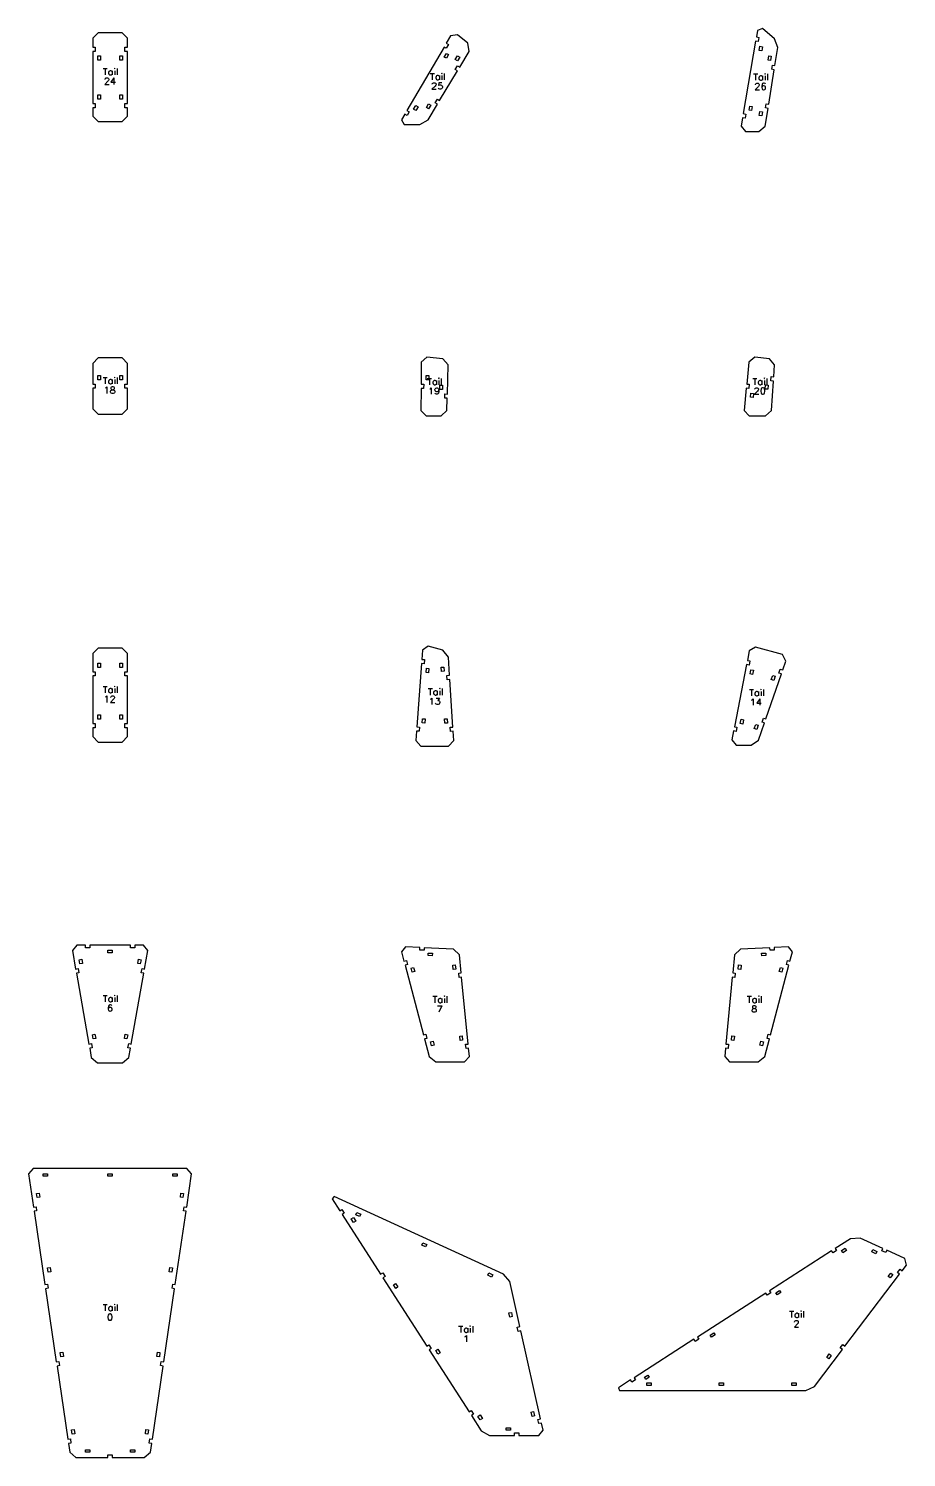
# Model space of a CAD drawing. Header units: metres. Extents: x 94 to 2128, y 12 to 1695.
# Drawn here: x 94 to 1118, y 12 to 1677 of the extents above; entities that cross this region are included whole.
import ezdxf

# ---------------------------------------------------------------- set-up
doc = ezdxf.new("R2010")
doc.units = ezdxf.units.M
doc.layers.add('tail_cuts', color=1, linetype='Continuous')
doc.layers.add('tail_marks', color=2, linetype='Continuous')

msp = doc.modelspace()

# ---------------------------------------------------------------- linework, layer by layer
at = {"layer": 'tail_cuts'}
for points in [[(175.3, 1568.7), (203.3, 1568.7), (209.7, 1575.1), (209.7, 1584.9), (206.7, 1584.9), (206.7, 1589.9), (209.7, 1589.9), (209.7, 1650.4), (206.7, 1650.4), (206.7, 1655.4), (209.7, 1655.4), (209.7, 1666.1), (203.3, 1672.4), (175.3, 1672.4), (169, 1666.1), (169, 1655.4), (172, 1655.4), (172, 1650.4), (169, 1650.4), (169, 1589.9), (172, 1589.9), (172, 1584.9), (169, 1584.9), (169, 1575.1)], [(532.3, 1565.4), (550.6, 1565.4), (560.3, 1570.8), (571.2, 1589), (568.6, 1590.5), (571.2, 1594.8), (573.7, 1593.3), (594.6, 1628), (592, 1629.6), (594.6, 1633.8), (597.2, 1632.3), (608.1, 1650.4), (606.5, 1660), (594.6, 1670), (586.5, 1668.6), (581.4, 1660), (584, 1658.5), (581.5, 1654.2), (578.9, 1655.7), (535.6, 1581.8), (538.2, 1580.3), (535.7, 1576), (533.1, 1577.5), (529.2, 1570.9)], [(930.6, 1557.1), (946.2, 1557.1), (953.6, 1563.4), (956.9, 1584.2), (954, 1584.7), (954.8, 1589.6), (957.7, 1589.2), (964.1, 1629.2), (961.2, 1629.7), (962, 1634.6), (964.9, 1634.1), (968.3, 1655), (964.4, 1665.4), (950.4, 1677.2), (944.5, 1675), (943.2, 1667.4), (946.1, 1666.9), (945.3, 1662), (942.3, 1662.5), (927.9, 1578.1), (930.8, 1577.6), (930, 1572.7), (927, 1573.2), (925.3, 1563.3)], [(947.4, 1656.5), (950.4, 1656), (949.5, 1651.1), (946.6, 1651.6)], [(175, 1645.4), (178, 1645.4), (178, 1640.4), (175, 1640.4)], [(203.7, 1640.4), (200.7, 1640.4), (200.7, 1645.4), (203.7, 1645.4)], [(581.6, 1648.3), (584.2, 1646.8), (581.6, 1642.5), (579, 1644)], [(594.6, 1639.7), (592, 1641.2), (594.6, 1645.5), (597.2, 1644)], [(959.8, 1640), (956.8, 1640.5), (957.6, 1645.4), (960.6, 1645)], [(175, 1599.9), (178, 1599.9), (178, 1594.9), (175, 1594.9)], [(203.7, 1594.9), (200.7, 1594.9), (200.7, 1599.9), (203.7, 1599.9)], [(545.9, 1587.4), (548.5, 1585.9), (545.9, 1581.6), (543.3, 1583.1)], [(560.9, 1583.5), (558.3, 1585), (560.9, 1589.3), (563.4, 1587.8)], [(935.5, 1586.9), (938.4, 1586.4), (937.6, 1581.5), (934.6, 1582)], [(949.4, 1575.3), (946.5, 1575.8), (947.2, 1580.7), (950.2, 1580.2)], [(175.3, 1227.6), (203.3, 1227.6), (209.7, 1234), (209.7, 1257.9), (206.7, 1257.9), (206.7, 1262.9), (209.7, 1262.9), (209.7, 1286.9), (203.3, 1293.3), (175.3, 1293.3), (169, 1286.9), (169, 1262.9), (172, 1262.9), (172, 1257.9), (169, 1257.9), (169, 1234)], [(558.2, 1225.7), (575.7, 1225.7), (582.2, 1232.1), (582.6, 1246.2), (579.6, 1246.3), (579.8, 1251.3), (582.8, 1251.2), (583.8, 1285.3), (577.6, 1292.3), (558.6, 1294.2), (552.2, 1288.5), (552.1, 1262.7), (555.1, 1262.7), (555, 1257.7), (552, 1257.7), (551.9, 1232.1)], [(934.8, 1225.9), (953.9, 1225.9), (960.7, 1232.2), (963.1, 1266.3), (960.1, 1266.5), (960.5, 1271.5), (963.5, 1271.3), (964.5, 1285.4), (958.6, 1292.3), (941.3, 1294.1), (934.3, 1288.4), (931.9, 1262.9), (934.9, 1262.6), (934.4, 1257.6), (931.4, 1257.9), (929, 1232.2)], [(175, 1272.9), (178, 1272.9), (178, 1267.9), (175, 1267.9)], [(203.7, 1267.9), (200.7, 1267.9), (200.7, 1272.9), (203.7, 1272.9)], [(558.1, 1272.7), (561.1, 1272.7), (561.1, 1267.7), (558.1, 1267.7)], [(576.9, 1256.4), (573.9, 1256.5), (574.1, 1261.5), (577.1, 1261.4)], [(936.9, 1252.3), (939.9, 1252), (939.5, 1247.1), (936.5, 1247.4)], [(956.4, 1256.7), (953.4, 1256.9), (953.8, 1261.9), (956.8, 1261.7)], [(175.3, 845.6), (203.3, 845.6), (209.7, 851.9), (209.7, 862.2), (206.7, 862.2), (206.7, 867.2), (209.7, 867.2), (209.7, 922.6), (206.7, 922.6), (206.7, 927.6), (209.7, 927.6), (209.7, 948.7), (203.3, 955.1), (175.3, 955.1), (169, 948.7), (169, 927.6), (172, 927.6), (172, 922.6), (169, 922.6), (169, 867.2), (172, 867.2), (172, 862.2), (169, 862.2), (169, 851.9)], [(551.8, 840.8), (584.2, 840.8), (590.1, 847.2), (589.4, 858.1), (586.4, 857.9), (586.1, 862.9), (589.1, 863.1), (585.6, 918.4), (582.6, 918.2), (582.3, 923.2), (585.3, 923.4), (583.9, 944.5), (577.4, 952.5), (560.5, 957.2), (553.9, 952.6), (553.1, 941.9), (556.1, 941.7), (555.7, 936.7), (552.7, 937), (547.1, 863.3), (550.1, 863.1), (549.7, 858.1), (546.8, 858.3), (545.9, 847.2)], [(919.7, 841.8), (937.3, 841.8), (945.7, 847.9), (952.6, 867.8), (949.8, 868.8), (951.4, 873.5), (954.2, 872.6), (972.3, 924.9), (969.5, 925.9), (971.1, 930.6), (974, 929.7), (977.5, 940), (973.5, 947.7), (942.3, 956.3), (934.9, 951.8), (932.8, 940.8), (935.7, 940.3), (934.8, 935.3), (931.8, 935.9), (917.6, 863.4), (920.5, 862.9), (919.6, 857.9), (916.6, 858.5), (914.6, 848.1)], [(175, 937.6), (178, 937.6), (178, 932.6), (175, 932.6)], [(203.7, 932.6), (200.7, 932.6), (200.7, 937.6), (203.7, 937.6)], [(579, 928), (576, 927.8), (575.7, 932.8), (578.6, 933)], [(558.3, 931.5), (561.3, 931.3), (560.9, 926.3), (557.9, 926.5)], [(936.7, 929.9), (939.7, 929.3), (938.7, 924.4), (935.8, 925)], [(963.4, 917.5), (960.6, 918.4), (962.2, 923.2), (965, 922.2)], [(175, 877.2), (178, 877.2), (178, 872.2), (175, 872.2)], [(203.7, 872.2), (200.7, 872.2), (200.7, 877.2), (203.7, 877.2)], [(553.9, 872.8), (556.9, 872.6), (556.5, 867.6), (553.5, 867.8)], [(582.8, 867.7), (579.8, 867.5), (579.5, 872.5), (582.5, 872.7)], [(925.4, 872.1), (928.3, 871.5), (927.4, 866.6), (924.4, 867.2)], [(943.7, 860.3), (940.8, 861.3), (942.5, 866.1), (945.3, 865.1)], [(174.8, 471.6), (203.8, 471.6), (211.3, 477.8), (213.2, 488.6), (210.2, 489.1), (211.1, 494.1), (214.1, 493.5), (228.7, 576.1), (225.7, 576.6), (226.6, 581.5), (229.5, 581), (233.3, 602.5), (228.1, 608.8), (218, 608.8), (218, 605.8), (213, 605.8), (213, 608.8), (165.6, 608.8), (165.6, 605.8), (160.6, 605.8), (160.6, 608.8), (150.5, 608.8), (145.3, 602.5), (149.1, 581), (152.1, 581.5), (152.9, 576.6), (150, 576.1), (164.6, 493.5), (167.5, 494.1), (168.4, 489.1), (165.5, 488.6), (167.4, 477.8)], [(191.8, 602.8), (191.8, 599.8), (186.8, 599.8), (186.8, 602.8)], [(569.4, 472.9), (602.7, 472.9), (608.4, 479.2), (607.5, 488.7), (604.5, 488.4), (604, 493.4), (607, 493.6), (599.4, 571.5), (596.5, 571.2), (596, 576.2), (599, 576.5), (596.9, 597.5), (590, 604.2), (555.6, 605.9), (555.5, 602.9), (550.5, 603.1), (550.6, 606.1), (534, 607), (529.2, 601.2), (532.1, 590.2), (535, 591), (536.3, 586.1), (533.4, 585.4), (554.8, 504.3), (557.7, 505.1), (558.9, 500.2), (556, 499.5), (561.4, 479)], [(565.3, 599.4), (565.2, 596.4), (560.2, 596.7), (560.3, 599.6)], [(911.9, 472.9), (945.2, 472.9), (953.1, 479), (958.5, 499.5), (955.6, 500.2), (956.9, 505.1), (959.8, 504.3), (981.2, 585.4), (978.3, 586.1), (979.5, 591), (982.4, 590.2), (985.3, 601.2), (980.6, 607), (963.9, 606.1), (964.1, 603.1), (959.1, 602.9), (958.9, 605.9), (924.6, 604.2), (917.6, 597.5), (915.6, 576.5), (918.6, 576.2), (918.1, 571.2), (915.1, 571.5), (907.6, 493.6), (910.6, 493.4), (910.1, 488.4), (907.1, 488.7), (906.2, 479.2)], [(954.2, 599.6), (954.4, 596.7), (949.4, 596.4), (949.3, 599.4)], [(153.3, 591.9), (156.2, 592.4), (157.1, 587.5), (154.1, 587)], [(224.5, 587), (221.5, 587.5), (222.4, 592.4), (225.4, 591.9)], [(592.5, 580.9), (589.5, 580.6), (589, 585.6), (592, 585.9)], [(922.5, 585.9), (925.5, 585.6), (925, 580.6), (922.1, 580.9)], [(540.5, 582.1), (543.4, 582.8), (544.7, 578), (541.8, 577.2)], [(972.8, 577.2), (969.9, 578), (971.2, 582.8), (974.1, 582.1)], [(168.8, 504.4), (171.7, 505), (172.6, 500), (169.6, 499.5)], [(209, 499.5), (206.1, 500), (206.9, 505), (209.9, 504.4)], [(600.5, 498), (597.5, 497.8), (597.1, 502.7), (600.1, 503)], [(914.5, 503), (917.5, 502.7), (917, 497.8), (914, 498)], [(563.1, 496.2), (566, 496.9), (567.3, 492.1), (564.4, 491.3)], [(950.2, 491.3), (947.3, 492.1), (948.5, 496.9), (951.4, 496.2)], [(149.5, 11.7), (186.8, 11.7), (186.8, 14.7), (191.8, 14.7), (191.8, 11.7), (229.1, 11.7), (236.4, 18), (237.9, 28.1), (234.9, 28.5), (235.7, 33.5), (238.6, 33), (251.3, 118.3), (248.3, 118.7), (249, 123.6), (252, 123.2), (264.6, 208.4), (261.7, 208.9), (262.4, 213.8), (265.4, 213.4), (278, 298.6), (275, 299.1), (275.8, 304), (278.7, 303.6), (284.4, 342.1), (279, 348.4), (99.6, 348.4), (94.2, 342.1), (99.9, 303.6), (102.9, 304), (103.6, 299.1), (100.7, 298.6), (113.3, 213.4), (116.2, 213.8), (117, 208.9), (114, 208.4), (126.6, 123.2), (129.6, 123.6), (130.3, 118.7), (127.4, 118.3), (140, 33), (143, 33.5), (143.7, 28.5), (140.7, 28.1), (142.2, 18)], [(116.2, 342.4), (116.2, 339.4), (111.2, 339.4), (111.2, 342.4)], [(191.8, 342.4), (191.8, 339.4), (186.8, 339.4), (186.8, 342.4)], [(267.4, 342.4), (267.4, 339.4), (262.4, 339.4), (262.4, 342.4)], [(103.6, 319.5), (106.6, 319.9), (107.3, 315), (104.4, 314.6)], [(274.3, 314.6), (271.3, 315), (272, 319.9), (275, 319.5)], [(631.9, 37.4), (661.2, 37.4), (661.2, 40.4), (666.2, 40.4), (666.2, 37.4), (689.3, 37.4), (694.3, 43.6), (692.4, 51.8), (689.5, 51.1), (688.4, 56), (691.4, 56.7), (668.3, 159.4), (665.4, 158.7), (664.3, 163.6), (667.2, 164.2), (655.5, 216.7), (648.3, 225.5), (450.7, 315.9), (448.3, 313.2), (457.3, 299.2), (459.8, 300.8), (462.5, 296.6), (460, 295), (504.8, 225.4), (507.3, 227), (510, 222.8), (507.5, 221.1), (558.7, 141.4), (561.2, 143.1), (563.9, 138.8), (561.4, 137.2), (608, 64.7), (610.5, 66.4), (613.2, 62.2), (610.7, 60.5), (622.1, 42.7)], [(470.6, 289.7), (473.1, 291.3), (475.8, 287.1), (473.3, 285.5)], [(481.7, 295.1), (480.4, 292.4), (475.9, 294.5), (477.1, 297.2)], [(783.5, 89.6), (1000.8, 89.6), (1010.9, 94.6), (1043.5, 137.5), (1041.1, 139.3), (1044.1, 143.2), (1046.5, 141.4), (1110.1, 225.2), (1107.7, 227.1), (1110.8, 231), (1113.1, 229.2), (1118.2, 235.9), (1116.3, 243.6), (1095.2, 253.2), (1094, 250.5), (1089.4, 252.6), (1090.7, 255.3), (1064.1, 267.5), (1052.9, 266.7), (1035.1, 255.3), (1036.8, 252.8), (1032.6, 250.1), (1030.9, 252.6), (958.4, 206), (960.1, 203.5), (955.8, 200.8), (954.2, 203.3), (874.5, 152.1), (876.1, 149.6), (871.9, 146.9), (870.3, 149.4), (800.6, 104.7), (802.2, 102.1), (798, 99.4), (796.4, 102), (782.5, 93)], [(558.7, 259.9), (557.4, 257.2), (552.9, 259.3), (554.1, 262)], [(1046.8, 255.6), (1048.4, 253.1), (1044.2, 250.4), (1042.6, 252.9)], [(1083.7, 251.9), (1082.4, 249.2), (1077.9, 251.3), (1079.1, 254)], [(116.5, 232.6), (119.5, 233.1), (120.2, 228.1), (117.2, 227.7)], [(261.4, 227.7), (258.4, 228.1), (259.2, 233.1), (262.1, 232.6)], [(635.7, 224.7), (634.4, 222), (629.9, 224.1), (631.1, 226.8)], [(1099.3, 220.9), (1096.9, 222.7), (1099.9, 226.7), (1102.3, 224.9)], [(519.9, 213), (522.4, 214.6), (525.1, 210.4), (522.6, 208.8)], [(970.1, 206.4), (971.7, 203.8), (967.5, 201.1), (965.9, 203.7)], [(658.5, 176), (655.5, 175.3), (654.4, 180.2), (657.4, 180.8)], [(893.4, 157.1), (895, 154.6), (890.8, 151.9), (889.2, 154.4)], [(131.1, 134), (134.1, 134.4), (134.8, 129.5), (131.8, 129)], [(246.8, 129), (243.8, 129.5), (244.6, 134.4), (247.5, 134)], [(569.1, 136.3), (571.7, 137.9), (574.4, 133.7), (571.8, 132.1)], [(1027.6, 126.5), (1025.2, 128.3), (1028.2, 132.3), (1030.6, 130.4)], [(816.7, 107.8), (818.3, 105.3), (814.1, 102.6), (812.5, 105.1)], [(815.3, 95.6), (815.3, 98.6), (820.3, 98.6), (820.3, 95.6)], [(899.9, 95.6), (899.9, 98.6), (904.9, 98.6), (904.9, 95.6)], [(984.6, 95.6), (984.6, 98.6), (989.6, 98.6), (989.6, 95.6)], [(618.4, 59.6), (620.9, 61.2), (623.6, 57), (621.1, 55.4)], [(684.4, 60.2), (681.5, 59.6), (680.4, 64.5), (683.3, 65.1)], [(144.5, 43.8), (147.4, 44.2), (148.2, 39.3), (145.2, 38.8)], [(233.4, 38.8), (230.5, 39.3), (231.2, 44.2), (234.2, 43.8)], [(651.2, 43.4), (651.2, 46.4), (656.2, 46.4), (656.2, 43.4)], [(160.6, 17.7), (160.6, 20.7), (165.6, 20.7), (165.6, 17.7)], [(213, 17.7), (213, 20.7), (218, 20.7), (218, 17.7)]]:
    msp.add_lwpolyline(points, close=True, dxfattribs=at)
at = {"layer": 'tail_marks'}
for p, q in [((181.1, 1630.6), (186.1, 1630.6)), ((186.6, 1615.7), (183.1, 1612.1)), ((183.4, 1618.2), (183.8, 1618.9)), ((183.4, 1617.8), (183.4, 1618.2)), ((183.6, 1630.6), (183.6, 1623.1)), ((183.8, 1618.9), (184.1, 1619.2)), ((184.1, 1619.2), (184.9, 1619.6)), ((184.9, 1619.6), (186.3, 1619.6)), ((186.3, 1619.6), (187, 1619.2)), ((187.4, 1616.7), (186.6, 1615.7)), ((187, 1619.2), (187.4, 1618.9)), ((187.4, 1618.9), (187.7, 1618.2)), ((187.7, 1617.4), (187.4, 1616.7)), ((187.9, 1627), (187.5, 1625.9)), ((187.5, 1625.9), (187.5, 1625.2)), ((187.5, 1625.2), (187.9, 1624.2)), ((187.7, 1618.2), (187.7, 1617.4)), ((188.6, 1627.7), (187.9, 1627)), ((187.9, 1624.2), (188.6, 1623.4)), ((189.3, 1628.1), (188.6, 1627.7)), ((188.6, 1623.4), (189.3, 1623.1)), ((190.4, 1628.1), (189.3, 1628.1)), ((189.3, 1623.1), (190.4, 1623.1)), ((193.8, 1619.6), (190.2, 1614.6)), ((191.1, 1627.7), (190.4, 1628.1)), ((190.4, 1623.1), (191.1, 1623.4)), ((191.8, 1627), (191.1, 1627.7)), ((191.1, 1623.4), (191.8, 1624.2)), ((191.8, 1628.1), (191.8, 1623.1)), ((193.8, 1619.6), (193.8, 1612.1)), ((194.7, 1630.9), (194.3, 1630.6)), ((194.3, 1630.6), (194.7, 1630.2)), ((195, 1630.6), (194.7, 1630.9)), ((194.7, 1630.2), (195, 1630.6)), ((194.7, 1628.1), (194.7, 1623.1)), ((197.5, 1630.6), (197.5, 1623.1)), ((562.7, 1625), (567.7, 1625)), ((565.2, 1625), (565.2, 1617.5)), ((569.5, 1621.4), (569.1, 1620.3)), ((569.1, 1620.3), (569.1, 1619.6)), ((569.1, 1619.6), (569.5, 1618.6)), ((570.2, 1622.1), (569.5, 1621.4)), ((569.5, 1618.6), (570.2, 1617.8)), ((570.9, 1622.5), (570.2, 1622.1)), ((570.2, 1617.8), (570.9, 1617.5)), ((572, 1622.5), (570.9, 1622.5)), ((570.9, 1617.5), (572, 1617.5)), ((572.7, 1622.1), (572, 1622.5)), ((572, 1617.5), (572.7, 1617.8)), ((573.4, 1621.4), (572.7, 1622.1)), ((572.7, 1617.8), (573.4, 1618.6)), ((573.4, 1622.5), (573.4, 1617.5)), ((576.3, 1625.3), (575.9, 1625)), ((575.9, 1625), (576.3, 1624.6)), ((576.6, 1625), (576.3, 1625.3)), ((576.3, 1624.6), (576.6, 1625)), ((576.3, 1622.5), (576.3, 1617.5)), ((579.1, 1625), (579.1, 1617.5)), ((939.8, 1624.4), (944.8, 1624.4)), ((942.3, 1624.4), (942.3, 1616.9)), ((946.5, 1620.8), (946.2, 1619.8)), ((946.2, 1619.8), (946.2, 1619.1)), ((946.2, 1619.1), (946.5, 1618)), ((947.2, 1621.6), (946.5, 1620.8)), ((946.5, 1618), (947.2, 1617.3)), ((948, 1621.9), (947.2, 1621.6)), ((947.2, 1617.3), (948, 1616.9)), ((949, 1621.9), (948, 1621.9)), ((948, 1616.9), (949, 1616.9)), ((949.8, 1621.6), (949, 1621.9)), ((949, 1616.9), (949.8, 1617.3)), ((950.5, 1620.8), (949.8, 1621.6)), ((949.8, 1617.3), (950.5, 1618)), ((950.5, 1621.9), (950.5, 1616.9)), ((953.3, 1624.8), (953, 1624.4)), ((953, 1624.4), (953.3, 1624.1)), ((953.7, 1624.4), (953.3, 1624.8)), ((953.3, 1624.1), (953.7, 1624.4)), ((953.3, 1621.9), (953.3, 1616.9)), ((956.2, 1624.4), (956.2, 1616.9)), ((183.1, 1612.1), (188.1, 1612.1)), ((190.2, 1614.6), (195.6, 1614.6)), ((568.4, 1610.1), (564.8, 1606.5)), ((564.8, 1606.5), (569.8, 1606.5)), ((565.2, 1612.6), (565.5, 1613.3)), ((565.2, 1612.2), (565.2, 1612.6)), ((565.5, 1613.3), (565.9, 1613.6)), ((565.9, 1613.6), (566.6, 1614)), ((566.6, 1614), (568, 1614)), ((568, 1614), (568.8, 1613.6)), ((569.1, 1611.1), (568.4, 1610.1)), ((568.8, 1613.6), (569.1, 1613.3)), ((569.1, 1613.3), (569.5, 1612.6)), ((569.5, 1611.8), (569.1, 1611.1)), ((569.5, 1612.6), (569.5, 1611.8)), ((572.3, 1607.2), (572, 1607.9)), ((572.7, 1614), (572.3, 1610.8)), ((572.3, 1610.8), (572.7, 1611.1)), ((572.7, 1606.8), (572.3, 1607.2)), ((576.3, 1614), (572.7, 1614)), ((572.7, 1611.1), (573.8, 1611.5)), ((573.8, 1606.5), (572.7, 1606.8)), ((573.8, 1611.5), (574.8, 1611.5)), ((574.8, 1606.5), (573.8, 1606.5)), ((574.8, 1611.5), (575.9, 1611.1)), ((575.9, 1606.8), (574.8, 1606.5)), ((575.9, 1611.1), (576.6, 1610.4)), ((576.6, 1607.6), (575.9, 1606.8)), ((576.6, 1610.4), (577, 1609.3)), ((577, 1608.6), (576.6, 1607.6)), ((577, 1609.3), (577, 1608.6)), ((945.5, 1609.5), (941.9, 1605.9)), ((941.9, 1605.9), (946.9, 1605.9)), ((942.3, 1612), (942.6, 1612.7)), ((942.3, 1611.6), (942.3, 1612)), ((942.6, 1612.7), (943, 1613.1)), ((943, 1613.1), (943.7, 1613.4)), ((943.7, 1613.4), (945.1, 1613.4)), ((945.1, 1613.4), (945.8, 1613.1)), ((946.2, 1610.6), (945.5, 1609.5)), ((945.8, 1613.1), (946.2, 1612.7)), ((946.2, 1612.7), (946.5, 1612)), ((946.5, 1611.3), (946.2, 1610.6)), ((946.5, 1612), (946.5, 1611.3)), ((949.8, 1612), (949.4, 1610.2)), ((949.4, 1610.2), (949.4, 1608.4)), ((949.8, 1609.5), (949.4, 1608.4)), ((949.4, 1608.4), (949.8, 1607)), ((950.5, 1613.1), (949.8, 1612)), ((950.5, 1610.2), (949.8, 1609.5)), ((949.8, 1607), (950.5, 1606.3)), ((951.5, 1613.4), (950.5, 1613.1)), ((951.5, 1610.6), (950.5, 1610.2)), ((950.5, 1606.3), (951.5, 1605.9)), ((952.3, 1613.4), (951.5, 1613.4)), ((951.9, 1610.6), (951.5, 1610.6)), ((951.5, 1605.9), (951.9, 1605.9)), ((953, 1610.2), (951.9, 1610.6)), ((951.9, 1605.9), (953, 1606.3)), ((953.3, 1613.1), (952.3, 1613.4)), ((953.7, 1609.5), (953, 1610.2)), ((953, 1606.3), (953.7, 1607)), ((953.7, 1612.3), (953.3, 1613.1)), ((954, 1608.4), (953.7, 1609.5)), ((953.7, 1607), (954, 1608.1)), ((954, 1608.1), (954, 1608.4)), ((181.1, 1270.5), (186.1, 1270.5)), ((183.6, 1270.5), (183.6, 1263)), ((187.9, 1266.9), (187.5, 1265.8)), ((187.5, 1265.8), (187.5, 1265.1)), ((188.6, 1267.6), (187.9, 1266.9)), ((189.3, 1268), (188.6, 1267.6)), ((190.4, 1268), (189.3, 1268)), ((191.1, 1267.6), (190.4, 1268)), ((191.8, 1266.9), (191.1, 1267.6)), ((191.8, 1268), (191.8, 1263)), ((194.7, 1270.8), (194.3, 1270.5)), ((194.3, 1270.5), (194.7, 1270.1)), ((195, 1270.5), (194.7, 1270.8)), ((194.7, 1270.1), (195, 1270.5)), ((194.7, 1268), (194.7, 1263)), ((197.5, 1270.5), (197.5, 1263)), ((559.3, 1269.5), (564.3, 1269.5)), ((561.8, 1269.5), (561.8, 1262)), ((566.1, 1265.9), (565.7, 1264.9)), ((566.8, 1266.6), (566.1, 1265.9)), ((567.5, 1267), (566.8, 1266.6)), ((568.6, 1267), (567.5, 1267)), ((569.3, 1266.6), (568.6, 1267)), ((570, 1265.9), (569.3, 1266.6)), ((570, 1267), (570, 1262)), ((572.9, 1269.9), (572.5, 1269.5)), ((572.5, 1269.5), (572.9, 1269.1)), ((573.2, 1269.5), (572.9, 1269.9)), ((572.9, 1269.1), (573.2, 1269.5)), ((572.9, 1267), (572.9, 1262)), ((575.7, 1269.5), (575.7, 1262)), ((938.9, 1269.5), (943.9, 1269.5)), ((941.4, 1269.5), (941.4, 1262)), ((945.7, 1266), (945.3, 1264.9)), ((946.4, 1266.7), (945.7, 1266)), ((947.1, 1267), (946.4, 1266.7)), ((948.2, 1267), (947.1, 1267)), ((948.9, 1266.7), (948.2, 1267)), ((949.6, 1266), (948.9, 1266.7)), ((949.6, 1267), (949.6, 1262)), ((952.5, 1269.9), (952.1, 1269.5)), ((952.1, 1269.5), (952.5, 1269.2)), ((952.8, 1269.5), (952.5, 1269.9)), ((952.5, 1269.2), (952.8, 1269.5)), ((952.5, 1267), (952.5, 1262)), ((955.3, 1269.5), (955.3, 1262)), ((183.8, 1258), (184.5, 1258.4)), ((184.5, 1258.4), (185.6, 1259.5)), ((185.6, 1259.5), (185.6, 1252)), ((187.5, 1265.1), (187.9, 1264)), ((187.9, 1264), (188.6, 1263.3)), ((188.6, 1263.3), (189.3, 1263)), ((189.3, 1263), (190.4, 1263)), ((189.9, 1254.5), (190.2, 1255.2)), ((189.9, 1253.4), (189.9, 1254.5)), ((190.2, 1252.7), (189.9, 1253.4)), ((190.6, 1259.1), (190.2, 1258.4)), ((190.2, 1258.4), (190.2, 1257.7)), ((190.2, 1257.7), (190.6, 1257)), ((190.2, 1255.2), (190.9, 1255.9)), ((190.6, 1252.3), (190.2, 1252.7)), ((190.4, 1263), (191.1, 1263.3)), ((191.6, 1259.5), (190.6, 1259.1)), ((190.6, 1257), (191.3, 1256.6)), ((191.6, 1252), (190.6, 1252.3)), ((190.9, 1255.9), (192, 1256.2)), ((191.1, 1263.3), (191.8, 1264)), ((191.3, 1256.6), (192.7, 1256.2)), ((193.1, 1259.5), (191.6, 1259.5)), ((193.1, 1252), (191.6, 1252)), ((192, 1256.2), (193.4, 1256.6)), ((192.7, 1256.2), (193.8, 1255.9)), ((194.1, 1259.1), (193.1, 1259.5)), ((194.1, 1252.3), (193.1, 1252)), ((193.4, 1256.6), (194.1, 1257)), ((193.8, 1255.9), (194.5, 1255.2)), ((194.5, 1258.4), (194.1, 1259.1)), ((194.1, 1257), (194.5, 1257.7)), ((194.5, 1252.7), (194.1, 1252.3)), ((194.5, 1257.7), (194.5, 1258.4)), ((194.5, 1255.2), (194.9, 1254.5)), ((194.9, 1253.4), (194.5, 1252.7)), ((194.9, 1254.5), (194.9, 1253.4)), ((562.2, 1257.1), (562.9, 1257.4)), ((562.9, 1257.4), (564, 1258.5)), ((564, 1258.5), (564, 1251)), ((565.7, 1264.9), (565.7, 1264.1)), ((565.7, 1264.1), (566.1, 1263.1)), ((566.1, 1263.1), (566.8, 1262.4)), ((566.8, 1262.4), (567.5, 1262)), ((567.5, 1262), (568.6, 1262)), ((568.2, 1256.4), (568.6, 1257.4)), ((568.2, 1256), (568.2, 1256.4)), ((568.6, 1254.9), (568.2, 1256)), ((568.6, 1262), (569.3, 1262.4)), ((568.6, 1257.4), (569.3, 1258.1)), ((569.3, 1254.2), (568.6, 1254.9)), ((569, 1251.4), (568.6, 1252.1)), ((570, 1251), (569, 1251.4)), ((569.3, 1262.4), (570, 1263.1)), ((569.3, 1258.1), (570.4, 1258.5)), ((570.4, 1253.9), (569.3, 1254.2)), ((570.7, 1251), (570, 1251)), ((570.4, 1258.5), (570.7, 1258.5)), ((570.7, 1253.9), (570.4, 1253.9)), ((570.7, 1258.5), (571.8, 1258.1)), ((571.8, 1254.2), (570.7, 1253.9)), ((571.8, 1251.4), (570.7, 1251)), ((571.8, 1258.1), (572.5, 1257.4)), ((572.5, 1254.9), (571.8, 1254.2)), ((572.5, 1252.4), (571.8, 1251.4)), ((572.5, 1257.4), (572.9, 1256)), ((572.9, 1256), (572.5, 1254.9)), ((572.9, 1254.2), (572.5, 1252.4)), ((572.9, 1256), (572.9, 1254.2)), ((944.6, 1254.6), (941.1, 1251)), ((941.1, 1251), (946.1, 1251)), ((941.4, 1257.1), (941.8, 1257.8)), ((941.4, 1256.8), (941.4, 1257.1)), ((941.8, 1257.8), (942.1, 1258.2)), ((942.1, 1258.2), (942.8, 1258.5)), ((942.8, 1258.5), (944.3, 1258.5)), ((944.3, 1258.5), (945, 1258.2)), ((945.3, 1255.7), (944.6, 1254.6)), ((945, 1258.2), (945.3, 1257.8)), ((945.3, 1264.9), (945.3, 1264.2)), ((945.3, 1264.2), (945.7, 1263.1)), ((945.3, 1257.8), (945.7, 1257.1)), ((945.7, 1256.4), (945.3, 1255.7)), ((945.7, 1263.1), (946.4, 1262.4)), ((945.7, 1257.1), (945.7, 1256.4)), ((946.4, 1262.4), (947.1, 1262)), ((947.1, 1262), (948.2, 1262)), ((948.2, 1262), (948.9, 1262.4)), ((948.6, 1257.1), (948.2, 1255.3)), ((948.2, 1255.3), (948.2, 1254.3)), ((948.2, 1254.3), (948.6, 1252.5)), ((949.3, 1258.2), (948.6, 1257.1)), ((948.6, 1252.5), (949.3, 1251.4)), ((948.9, 1262.4), (949.6, 1263.1)), ((950.3, 1258.5), (949.3, 1258.2)), ((949.3, 1251.4), (950.3, 1251)), ((951.1, 1258.5), (950.3, 1258.5)), ((950.3, 1251), (951.1, 1251)), ((952.1, 1258.2), (951.1, 1258.5)), ((951.1, 1251), (952.1, 1251.4)), ((952.8, 1257.1), (952.1, 1258.2)), ((952.1, 1251.4), (952.8, 1252.5)), ((953.2, 1255.3), (952.8, 1257.1)), ((952.8, 1252.5), (953.2, 1254.3)), ((953.2, 1254.3), (953.2, 1255.3)), ((181.1, 910.3), (186.1, 910.3)), ((183.6, 910.3), (183.6, 902.8)), ((187.9, 906.8), (187.5, 905.7)), ((187.5, 905.7), (187.5, 905)), ((187.5, 905), (187.9, 903.9)), ((188.6, 907.5), (187.9, 906.8)), ((187.9, 903.9), (188.6, 903.2)), ((189.3, 907.8), (188.6, 907.5)), ((188.6, 903.2), (189.3, 902.8)), ((190.4, 907.8), (189.3, 907.8)), ((189.3, 902.8), (190.4, 902.8)), ((191.1, 907.5), (190.4, 907.8)), ((190.4, 902.8), (191.1, 903.2)), ((191.8, 906.8), (191.1, 907.5)), ((191.1, 903.2), (191.8, 903.9)), ((191.8, 907.8), (191.8, 902.8)), ((194.7, 910.7), (194.3, 910.3)), ((194.3, 910.3), (194.7, 910)), ((195, 910.3), (194.7, 910.7)), ((194.7, 910), (195, 910.3)), ((194.7, 907.8), (194.7, 902.8)), ((197.5, 910.3), (197.5, 902.8)), ((560.3, 907.9), (565.3, 907.9)), ((562.8, 907.9), (562.8, 900.4)), ((567.1, 904.3), (566.7, 903.3)), ((566.7, 903.3), (566.7, 902.5)), ((566.7, 902.5), (567.1, 901.5)), ((567.8, 905), (567.1, 904.3)), ((567.1, 901.5), (567.8, 900.8)), ((568.5, 905.4), (567.8, 905)), ((567.8, 900.8), (568.5, 900.4)), ((569.6, 905.4), (568.5, 905.4)), ((568.5, 900.4), (569.6, 900.4)), ((570.3, 905), (569.6, 905.4)), ((569.6, 900.4), (570.3, 900.8)), ((571, 904.3), (570.3, 905)), ((570.3, 900.8), (571, 901.5)), ((571, 905.4), (571, 900.4)), ((573.8, 908.3), (573.5, 907.9)), ((573.5, 907.9), (573.8, 907.5)), ((574.2, 907.9), (573.8, 908.3)), ((573.8, 907.5), (574.2, 907.9)), ((573.8, 905.4), (573.8, 900.4)), ((576.7, 907.9), (576.7, 900.4)), ((935, 906.9), (940, 906.9)), ((937.5, 906.9), (937.5, 899.4)), ((941.8, 903.3), (941.4, 902.2)), ((941.4, 902.2), (941.4, 901.5)), ((941.4, 901.5), (941.8, 900.4)), ((942.5, 904), (941.8, 903.3)), ((941.8, 900.4), (942.5, 899.7)), ((943.2, 904.4), (942.5, 904)), ((942.5, 899.7), (943.2, 899.4)), ((944.3, 904.4), (943.2, 904.4)), ((943.2, 899.4), (944.3, 899.4)), ((945, 904), (944.3, 904.4)), ((944.3, 899.4), (945, 899.7)), ((945.7, 903.3), (945, 904)), ((945, 899.7), (945.7, 900.4)), ((945.7, 904.4), (945.7, 899.4)), ((948.6, 907.2), (948.2, 906.9)), ((948.2, 906.9), (948.6, 906.5)), ((948.9, 906.9), (948.6, 907.2)), ((948.6, 906.5), (948.9, 906.9)), ((948.6, 904.4), (948.6, 899.4)), ((951.4, 906.9), (951.4, 899.4)), ((183.8, 897.9), (184.5, 898.3)), ((184.5, 898.3), (185.6, 899.3)), ((185.6, 899.3), (185.6, 891.8)), ((193.4, 895.4), (189.9, 891.8)), ((189.9, 891.8), (194.9, 891.8)), ((190.2, 897.9), (190.6, 898.6)), ((190.2, 897.5), (190.2, 897.9)), ((190.6, 898.6), (190.9, 899)), ((190.9, 899), (191.6, 899.3)), ((191.6, 899.3), (193.1, 899.3)), ((193.1, 899.3), (193.8, 899)), ((194.1, 896.5), (193.4, 895.4)), ((193.8, 899), (194.1, 898.6)), ((194.1, 898.6), (194.5, 897.9)), ((194.5, 897.2), (194.1, 896.5)), ((194.5, 897.9), (194.5, 897.2)), ((563, 895.5), (563.7, 895.8)), ((563.7, 895.8), (564.7, 896.9)), ((564.7, 896.9), (564.7, 889.4)), ((569.4, 890.1), (569, 890.8)), ((569.7, 889.8), (569.4, 890.1)), ((569.7, 896.9), (573.7, 896.9)), ((570.8, 889.4), (569.7, 889.8)), ((571.9, 889.4), (570.8, 889.4)), ((573.7, 896.9), (571.5, 894)), ((571.5, 894), (572.6, 894)), ((573, 889.8), (571.9, 889.4)), ((572.6, 894), (573.3, 893.7)), ((573.7, 890.5), (573, 889.8)), ((573.3, 893.7), (573.7, 893.3)), ((573.7, 893.3), (574, 892.3)), ((574, 891.5), (573.7, 890.5)), ((574, 892.3), (574, 891.5)), ((937.5, 894.4), (938.2, 894.8)), ((938.2, 894.8), (939.3, 895.9)), ((939.3, 895.9), (939.3, 888.4)), ((947.1, 895.9), (943.6, 890.9)), ((943.6, 890.9), (948.9, 890.9)), ((947.1, 895.9), (947.1, 888.4)), ((181.1, 550.2), (186.1, 550.2)), ((183.6, 550.2), (183.6, 542.7)), ((194.7, 550.6), (194.3, 550.2)), ((194.3, 550.2), (194.7, 549.8)), ((195, 550.2), (194.7, 550.6)), ((194.7, 549.8), (195, 550.2)), ((197.5, 550.2), (197.5, 542.7)), ((579.3, 549.6), (578.9, 549.2)), ((579.6, 549.2), (579.3, 549.6)), ((946, 549.6), (945.6, 549.2)), ((946.3, 549.2), (946, 549.6)), ((187.4, 537.8), (187, 536)), ((187, 536), (187, 534.2)), ((187.4, 535.3), (187, 534.2)), ((187, 534.2), (187.4, 532.8)), ((188.1, 538.8), (187.4, 537.8)), ((188.1, 536), (187.4, 535.3)), ((187.9, 546.6), (187.5, 545.6)), ((187.5, 545.6), (187.5, 544.8)), ((187.5, 544.8), (187.9, 543.8)), ((188.6, 547.3), (187.9, 546.6)), ((187.9, 543.8), (188.6, 543.1)), ((189.1, 539.2), (188.1, 538.8)), ((189.1, 536.3), (188.1, 536)), ((189.3, 547.7), (188.6, 547.3)), ((188.6, 543.1), (189.3, 542.7)), ((189.9, 539.2), (189.1, 539.2)), ((189.5, 536.3), (189.1, 536.3)), ((190.4, 547.7), (189.3, 547.7)), ((189.3, 542.7), (190.4, 542.7)), ((190.6, 536), (189.5, 536.3)), ((190.9, 538.8), (189.9, 539.2)), ((191.1, 547.3), (190.4, 547.7)), ((190.4, 542.7), (191.1, 543.1)), ((191.3, 535.3), (190.6, 536)), ((191.3, 538.1), (190.9, 538.8)), ((191.8, 546.6), (191.1, 547.3)), ((191.1, 543.1), (191.8, 543.8)), ((191.6, 534.2), (191.3, 535.3)), ((191.3, 532.8), (191.6, 533.8)), ((191.6, 533.8), (191.6, 534.2)), ((191.8, 547.7), (191.8, 542.7)), ((194.7, 547.7), (194.7, 542.7)), ((565.7, 549.2), (570.7, 549.2)), ((568.2, 549.2), (568.2, 541.7)), ((571.4, 538.2), (576.4, 538.2)), ((572.5, 545.7), (572.1, 544.6)), ((572.1, 544.6), (572.1, 543.9)), ((572.1, 543.9), (572.5, 542.8)), ((573.2, 546.4), (572.5, 545.7)), ((572.5, 542.8), (573.2, 542.1)), ((576.4, 538.2), (572.9, 530.7)), ((573.9, 546.7), (573.2, 546.4)), ((573.2, 542.1), (573.9, 541.7)), ((575, 546.7), (573.9, 546.7)), ((573.9, 541.7), (575, 541.7)), ((575.7, 546.4), (575, 546.7)), ((575, 541.7), (575.7, 542.1)), ((576.4, 545.7), (575.7, 546.4)), ((575.7, 542.1), (576.4, 542.8)), ((576.4, 546.7), (576.4, 541.7)), ((578.9, 549.2), (579.3, 548.9)), ((579.3, 548.9), (579.6, 549.2)), ((579.3, 546.7), (579.3, 541.7)), ((582.1, 549.2), (582.1, 541.7)), ((932.4, 549.2), (937.4, 549.2)), ((934.9, 549.2), (934.9, 541.7)), ((938.1, 533.2), (938.5, 534)), ((938.1, 532.2), (938.1, 533.2)), ((938.8, 537.9), (938.5, 537.2)), ((938.5, 537.2), (938.5, 536.5)), ((938.5, 536.5), (938.8, 535.7)), ((938.5, 534), (939.2, 534.7)), ((939.2, 545.7), (938.8, 544.6)), ((938.8, 544.6), (938.8, 543.9)), ((938.8, 543.9), (939.2, 542.8)), ((939.9, 538.2), (938.8, 537.9)), ((938.8, 535.7), (939.6, 535.4)), ((939.9, 546.4), (939.2, 545.7)), ((939.2, 542.8), (939.9, 542.1)), ((939.2, 534.7), (940.3, 535)), ((939.6, 535.4), (941, 535)), ((940.6, 546.7), (939.9, 546.4)), ((939.9, 542.1), (940.6, 541.7)), ((941.3, 538.2), (939.9, 538.2)), ((940.3, 535), (941.7, 535.4)), ((941.7, 546.7), (940.6, 546.7)), ((940.6, 541.7), (941.7, 541.7)), ((941, 535), (942.1, 534.7)), ((942.4, 537.9), (941.3, 538.2)), ((942.4, 546.4), (941.7, 546.7)), ((941.7, 541.7), (942.4, 542.1)), ((941.7, 535.4), (942.4, 535.7)), ((942.1, 534.7), (942.8, 534)), ((943.1, 545.7), (942.4, 546.4)), ((942.4, 542.1), (943.1, 542.8)), ((942.8, 537.2), (942.4, 537.9)), ((942.4, 535.7), (942.8, 536.5)), ((942.8, 536.5), (942.8, 537.2)), ((942.8, 534), (943.1, 533.2)), ((943.1, 546.7), (943.1, 541.7)), ((943.1, 533.2), (943.1, 532.2)), ((945.6, 549.2), (946, 548.9)), ((946, 548.9), (946.3, 549.2)), ((946, 546.7), (946, 541.7)), ((948.8, 549.2), (948.8, 541.7)), ((187.4, 532.8), (188.1, 532.1)), ((188.1, 532.1), (189.1, 531.7)), ((189.1, 531.7), (189.5, 531.7)), ((189.5, 531.7), (190.6, 532.1)), ((190.6, 532.1), (191.3, 532.8)), ((938.5, 531.5), (938.1, 532.2)), ((938.8, 531.1), (938.5, 531.5)), ((939.9, 530.7), (938.8, 531.1)), ((941.3, 530.7), (939.9, 530.7)), ((942.4, 531.1), (941.3, 530.7)), ((942.8, 531.5), (942.4, 531.1)), ((943.1, 532.2), (942.8, 531.5)), ((181.1, 190.1), (186.1, 190.1)), ((183.6, 190.1), (183.6, 182.6)), ((187.9, 186.5), (187.5, 185.4)), ((187.5, 185.4), (187.5, 184.7)), ((187.5, 184.7), (187.9, 183.6)), ((188.6, 187.2), (187.9, 186.5)), ((187.9, 183.6), (188.6, 182.9)), ((189.3, 187.6), (188.6, 187.2)), ((190.4, 187.6), (189.3, 187.6)), ((191.1, 187.2), (190.4, 187.6)), ((191.8, 186.5), (191.1, 187.2)), ((191.1, 182.9), (191.8, 183.6)), ((191.8, 187.6), (191.8, 182.6)), ((194.7, 190.4), (194.3, 190.1)), ((194.3, 190.1), (194.7, 189.7)), ((195, 190.1), (194.7, 190.4)), ((194.7, 189.7), (195, 190.1)), ((194.7, 187.6), (194.7, 182.6)), ((197.5, 190.1), (197.5, 182.6)), ((187.2, 177.6), (186.8, 175.9)), ((186.8, 175.9), (186.8, 174.8)), ((186.8, 174.8), (187.2, 173)), ((187.9, 178.7), (187.2, 177.6)), ((187.2, 173), (187.9, 171.9)), ((189, 179.1), (187.9, 178.7)), ((187.9, 171.9), (189, 171.6)), ((188.6, 182.9), (189.3, 182.6)), ((189.7, 179.1), (189, 179.1)), ((189, 171.6), (189.7, 171.6)), ((189.3, 182.6), (190.4, 182.6)), ((190.7, 178.7), (189.7, 179.1)), ((189.7, 171.6), (190.7, 171.9)), ((190.4, 182.6), (191.1, 182.9)), ((191.5, 177.6), (190.7, 178.7)), ((190.7, 171.9), (191.5, 173)), ((191.8, 175.9), (191.5, 177.6)), ((191.5, 173), (191.8, 174.8)), ((191.8, 174.8), (191.8, 175.9)), ((981.8, 182.2), (986.8, 182.2)), ((984.3, 182.2), (984.3, 174.7)), ((991, 167.3), (987.5, 163.7)), ((987.8, 169.8), (988.2, 170.5)), ((987.8, 169.4), (987.8, 169.8)), ((988.5, 178.6), (988.2, 177.6)), ((988.2, 177.6), (988.2, 176.8)), ((988.2, 176.8), (988.5, 175.8)), ((988.2, 170.5), (988.5, 170.8)), ((989.3, 179.3), (988.5, 178.6)), ((988.5, 175.8), (989.3, 175.1)), ((988.5, 170.8), (989.3, 171.2)), ((990, 179.7), (989.3, 179.3)), ((989.3, 175.1), (990, 174.7)), ((989.3, 171.2), (990.7, 171.2)), ((991, 179.7), (990, 179.7)), ((990, 174.7), (991, 174.7)), ((990.7, 171.2), (991.4, 170.8)), ((991.8, 179.3), (991, 179.7)), ((991, 174.7), (991.8, 175.1)), ((991.8, 168.3), (991, 167.3)), ((991.4, 170.8), (991.8, 170.5)), ((992.5, 178.6), (991.8, 179.3)), ((991.8, 175.1), (992.5, 175.8)), ((991.8, 170.5), (992.1, 169.8)), ((992.1, 169.1), (991.8, 168.3)), ((992.1, 169.8), (992.1, 169.1)), ((992.5, 179.7), (992.5, 174.7)), ((995.3, 182.6), (995, 182.2)), ((995, 182.2), (995.3, 181.8)), ((995.7, 182.2), (995.3, 182.6)), ((995.3, 181.8), (995.7, 182.2)), ((995.3, 179.7), (995.3, 174.7)), ((998.2, 182.2), (998.2, 174.7)), ((595.9, 164.9), (600.9, 164.9)), ((598.4, 164.9), (598.4, 157.4)), ((602.7, 161.3), (602.4, 160.2)), ((602.4, 160.2), (602.4, 159.5)), ((602.4, 159.5), (602.7, 158.4)), ((603.4, 162), (602.7, 161.3)), ((602.7, 158.4), (603.4, 157.7)), ((603.2, 152.4), (604, 152.8)), ((604.1, 162.4), (603.4, 162)), ((603.4, 157.7), (604.1, 157.4)), ((604, 152.8), (605, 153.9)), ((605.2, 162.4), (604.1, 162.4)), ((604.1, 157.4), (605.2, 157.4)), ((605, 153.9), (605, 146.4)), ((605.9, 162), (605.2, 162.4)), ((605.2, 157.4), (605.9, 157.7)), ((606.6, 161.3), (605.9, 162)), ((605.9, 157.7), (606.6, 158.4)), ((606.6, 162.4), (606.6, 157.4)), ((609.5, 165.2), (609.1, 164.9)), ((609.1, 164.9), (609.5, 164.5)), ((609.9, 164.9), (609.5, 165.2)), ((609.5, 164.5), (609.9, 164.9)), ((609.5, 162.4), (609.5, 157.4)), ((612.4, 164.9), (612.4, 157.4)), ((987.5, 163.7), (992.5, 163.7))]:
    msp.add_line(p, q, dxfattribs=at)

doc.saveas('drawing.dxf')
